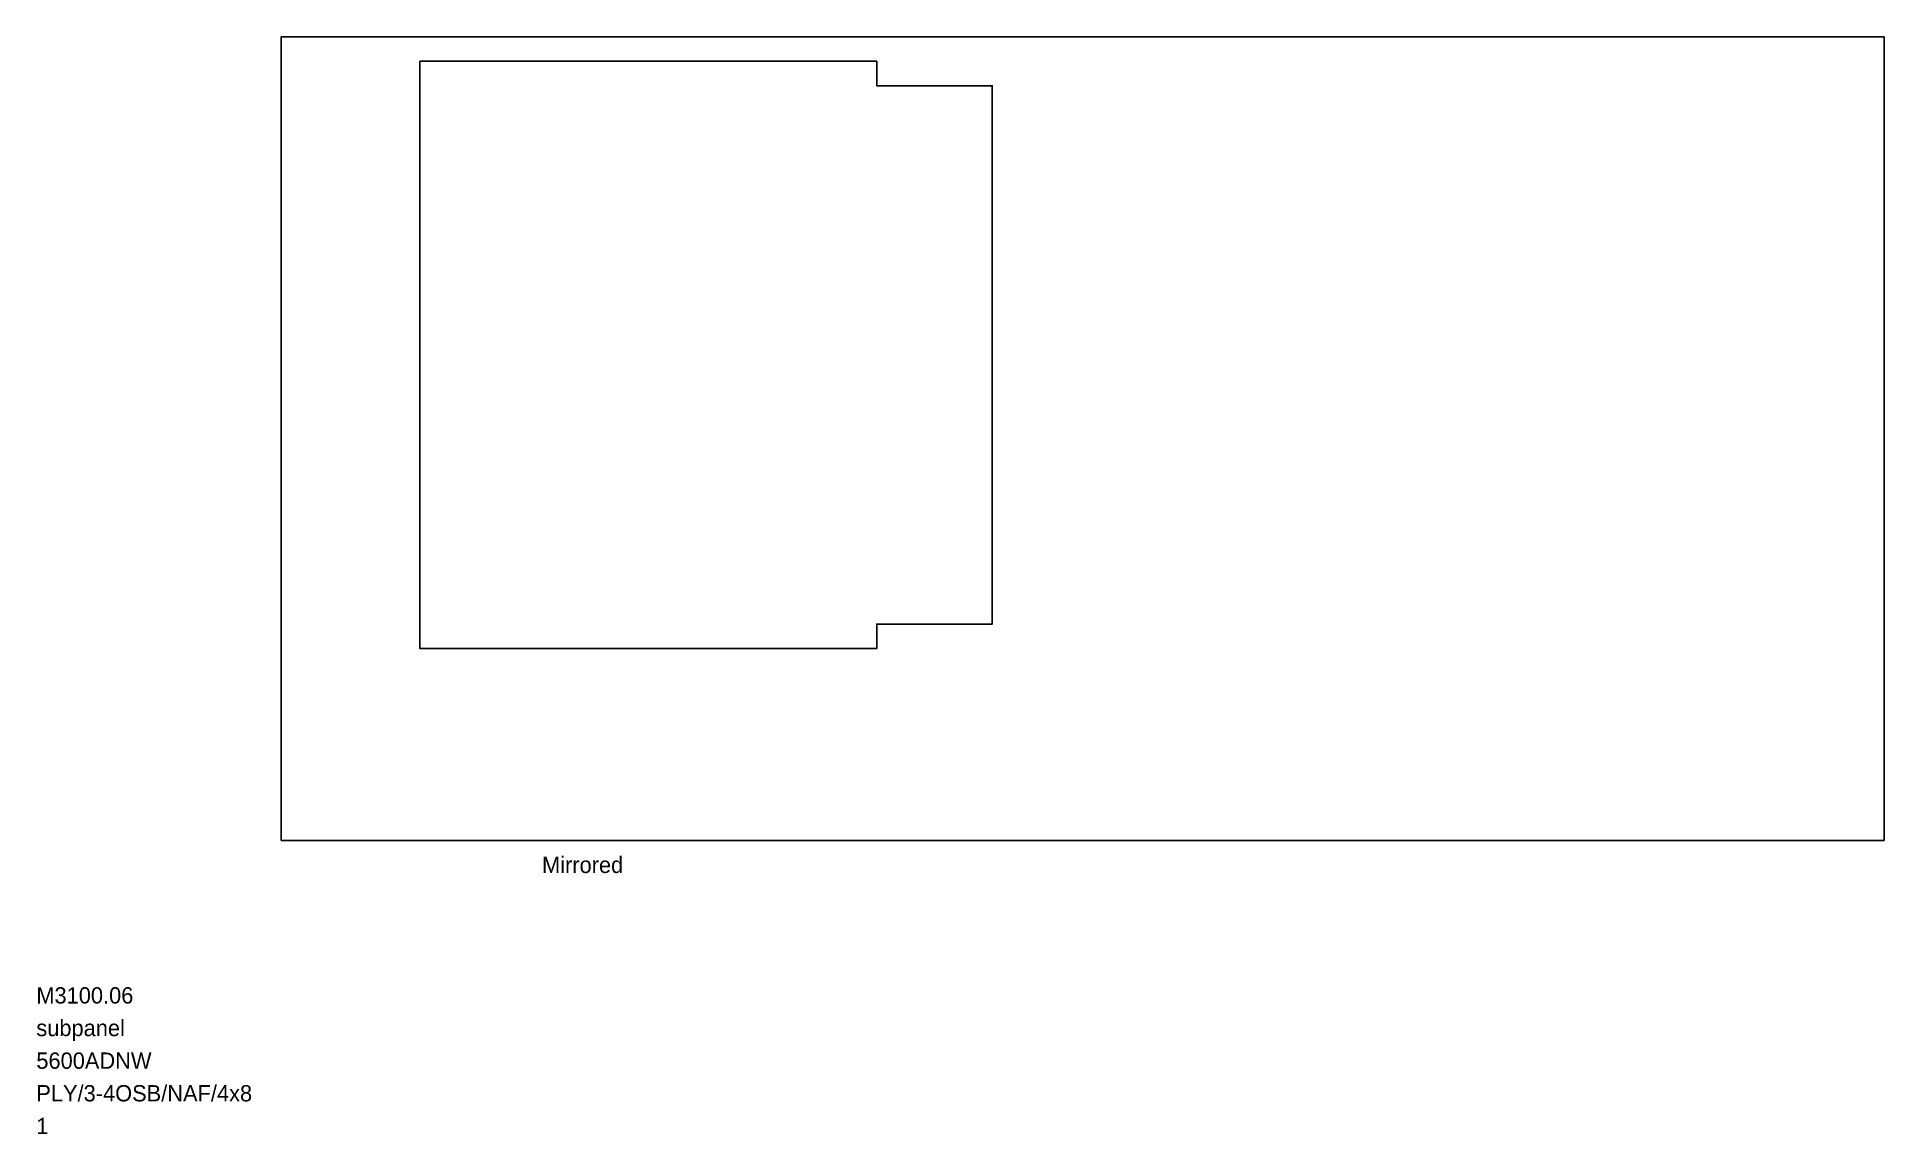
# Model space of a CAD drawing. Header units: metres. Extents: x -7.5 to 49.1, y -9 to 24.6.
import ezdxf

# ---------------------------------------------------------------- set-up
doc = ezdxf.new("R2010")
doc.units = ezdxf.units.M

msp = doc.modelspace()

# ---------------------------------------------------------------- linework, layer by layer
at = {"layer": 'BORDER_Z0P74', "color": 7}
msp.add_lwpolyline([(0, 0), (0, 24.6229), (49.1362, 24.6229), (49.1362, 0)], close=True, dxfattribs=at)
at = {"layer": 'ROUTE_Z0P75LT130RAMP', "color": 3}
msp.add_lwpolyline([(4.259603, 15.877242), (4.259603, 14.877242), (4.259603, 5.877242), (18.259603, 5.877242), (18.259603, 6.627242), (21.79899, 6.627242), (21.79899, 23.127242), (18.259603, 23.127242), (18.259603, 23.877242), (4.259603, 23.877242), (4.259603, 14.877242)], dxfattribs=at)

# ---------------------------------------------------------------- texts
at = {"layer": 'DESCRIPTION', "color": 1}
msp.add_text('subpanel', height=0.5, dxfattribs=at).set_placement((-7.5, -6))
at = {"layer": 'FILENAME', "color": 1}
msp.add_text('5600ADNW', height=0.5, dxfattribs=at).set_placement((-7.5, -7))
at = {"layer": 'ITEMNUMBER', "color": 1}
msp.add_text('M3100.06', height=0.5, dxfattribs=at).set_placement((-7.5, -5))
at = {"layer": 'MATERIALNAME', "color": 1}
msp.add_text('PLY/3-4OSB/NAF/4x8', height=0.5, dxfattribs=at).set_placement((-7.5, -8))
at = {"layer": 'Qty', "color": 1}
msp.add_text('1', height=0.5, dxfattribs=at).set_placement((-7.5, -9))
at = {"layer": 'RUNFIELD', "color": 1}
msp.add_text('Mirrored', height=0.5, dxfattribs=at).set_placement((8, -1))

doc.saveas('drawing.dxf')
